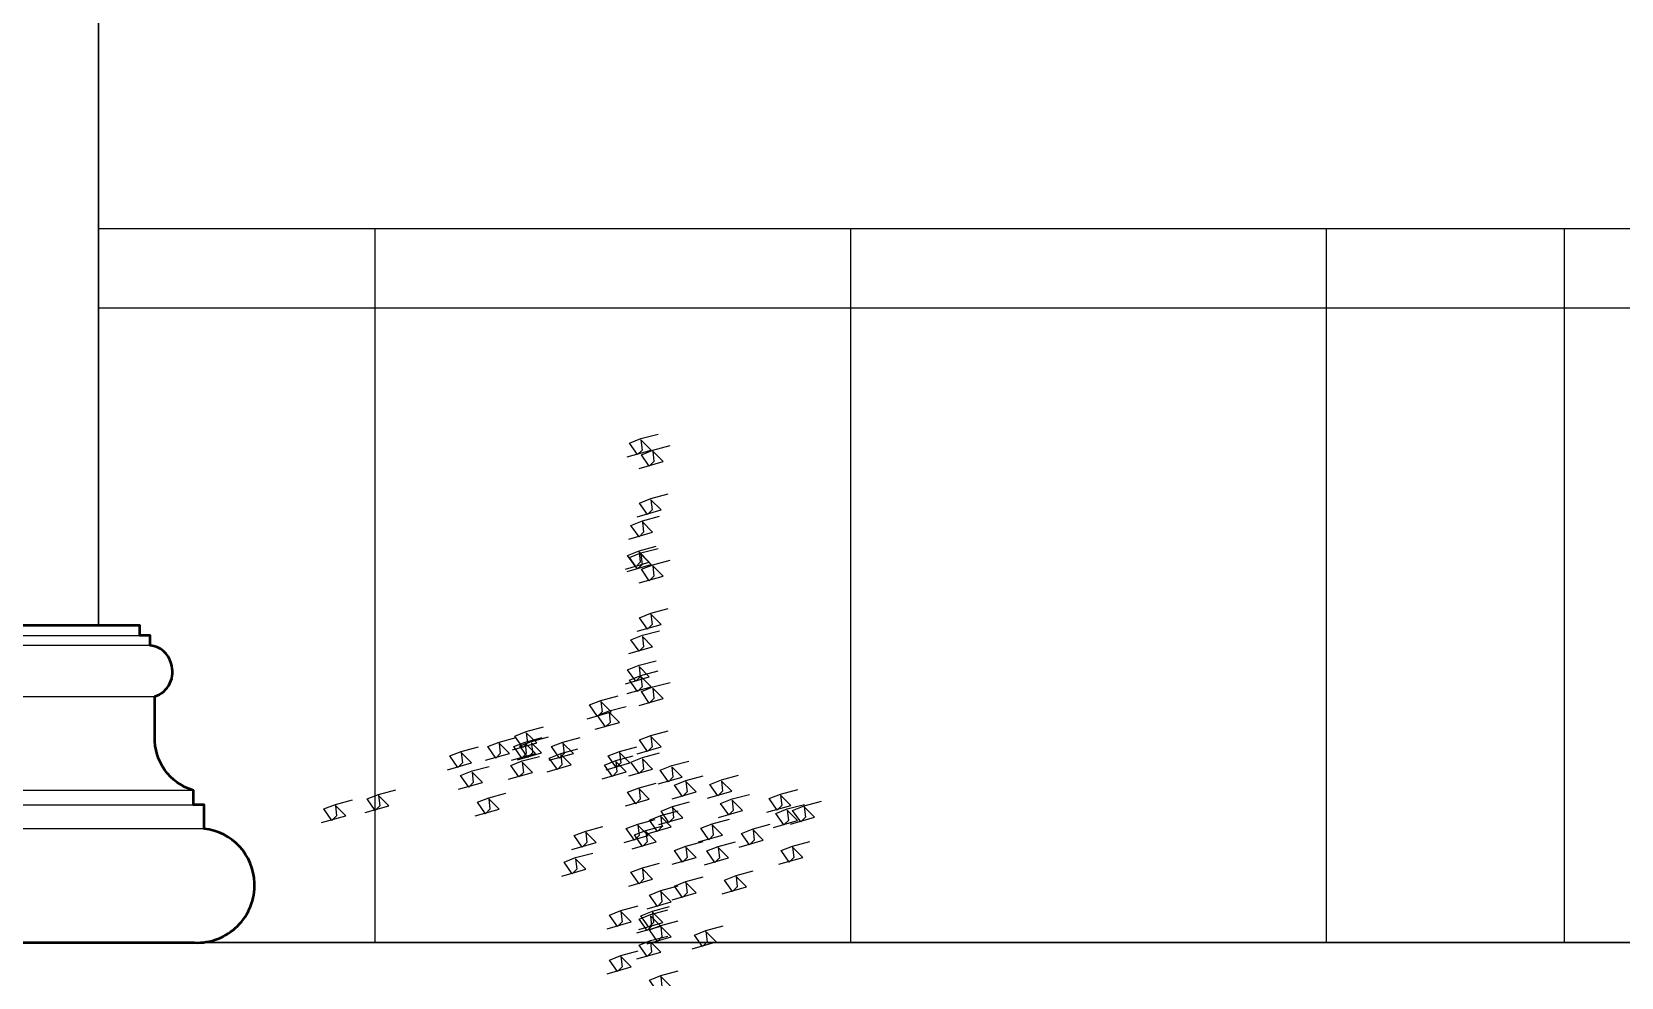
# Model space of a CAD drawing. Header units: metres. Extents: x -109 to 591, y -5 to 592.
# Drawn here: x 512.962 to 513.964, y 7.253 to 7.849 of the extents above; entities that cross this region are included whole.
import ezdxf

# ---------------------------------------------------------------- set-up
doc = ezdxf.new("R2010")
doc.units = ezdxf.units.M
doc.header["$LTSCALE"] = 0.03
doc.layers.add('Areas verdes', color=74, linetype='Continuous')
doc.layers.add('MOLDURA', color=43, linetype='Continuous')
doc.layers.add('Moldura con Espesor', color=43, linetype='Continuous', lineweight=50)
doc.layers.add('Muro bajo', color=7, linetype='Continuous', lineweight=30)

msp = doc.modelspace()

# ---------------------------------------------------------------- linework, layer by layer
for p, q in [((514.5282, 7.7249), (513.0038, 7.7249)), ((513.1782, 7.2749), (513.1782, 7.7249)), ((513.4782, 7.2749), (513.4782, 7.7249)), ((513.7782, 7.2749), (513.7782, 7.7249)), ((513.9282, 7.2749), (513.9282, 7.7249)), ((514.5282, 7.6749), (513.0038, 7.6749))]:
    msp.add_line(p, q)
at = {"layer": 'Areas verdes'}
for points in [[(513.3371, 7.5812), (513.3523, 7.5855), (513.3458, 7.592), (513.3465, 7.5855), (513.3436, 7.5827), (513.3386, 7.5899), (513.3458, 7.5928), (513.3566, 7.5956)], [(513.3446, 7.5739), (513.3598, 7.5782), (513.3533, 7.5847), (513.354, 7.5782), (513.3511, 7.5753), (513.3461, 7.5825), (513.3533, 7.5854), (513.3642, 7.5883)], [(513.3434, 7.5434), (513.3586, 7.5477), (513.3521, 7.5542), (513.3528, 7.5477), (513.3499, 7.5448), (513.3449, 7.552), (513.3521, 7.5549), (513.363, 7.5578)], [(513.3381, 7.5294), (513.3532, 7.5337), (513.3467, 7.5402), (513.3475, 7.5337), (513.3446, 7.5308), (513.3395, 7.538), (513.3467, 7.5409), (513.3576, 7.5438)], [(513.336, 7.5104), (513.3511, 7.5148), (513.3446, 7.5213), (513.3454, 7.5148), (513.3425, 7.5119), (513.3374, 7.5191), (513.3446, 7.522), (513.3555, 7.5249)], [(513.3371, 7.509), (513.3523, 7.5134), (513.3458, 7.5199), (513.3465, 7.5134), (513.3436, 7.5105), (513.3386, 7.5177), (513.3458, 7.5206), (513.3566, 7.5235)], [(513.3446, 7.5017), (513.3598, 7.506), (513.3533, 7.5125), (513.354, 7.506), (513.3511, 7.5031), (513.3461, 7.5104), (513.3533, 7.5132), (513.3642, 7.5161)], [(513.3434, 7.4712), (513.3586, 7.4755), (513.3521, 7.482), (513.3528, 7.4755), (513.3499, 7.4726), (513.3449, 7.4798), (513.3521, 7.4827), (513.363, 7.4856)], [(513.3381, 7.4572), (513.3532, 7.4615), (513.3467, 7.468), (513.3475, 7.4615), (513.3446, 7.4586), (513.3395, 7.4658), (513.3467, 7.4687), (513.3576, 7.4716)], [(513.336, 7.4382), (513.3511, 7.4426), (513.3446, 7.4491), (513.3454, 7.4426), (513.3425, 7.4397), (513.3374, 7.4469), (513.3446, 7.4498), (513.3555, 7.4527)], [(513.3371, 7.4319), (513.3523, 7.4362), (513.3458, 7.4427), (513.3465, 7.4362), (513.3436, 7.4333), (513.3386, 7.4405), (513.3458, 7.4434), (513.3566, 7.4463)], [(513.3446, 7.4245), (513.3598, 7.4289), (513.3533, 7.4354), (513.354, 7.4289), (513.3511, 7.426), (513.3461, 7.4332), (513.3533, 7.4361), (513.3642, 7.439)], [(513.3119, 7.4161), (513.3271, 7.4204), (513.3206, 7.4269), (513.3213, 7.4204), (513.3184, 7.4175), (513.3133, 7.4248), (513.3206, 7.4276), (513.3314, 7.4305)], [(513.317, 7.4095), (513.3322, 7.4138), (513.3257, 7.4203), (513.3264, 7.4138), (513.3235, 7.4109), (513.3185, 7.4181), (513.3257, 7.421), (513.3365, 7.4239)], [(513.2649, 7.3965), (513.2801, 7.4008), (513.2735, 7.4073), (513.2743, 7.4008), (513.2714, 7.398), (513.2663, 7.4052), (513.2735, 7.4081), (513.2844, 7.411)], [(513.3434, 7.394), (513.3586, 7.3984), (513.3521, 7.4048), (513.3528, 7.3984), (513.3499, 7.3955), (513.3449, 7.4027), (513.3521, 7.4056), (513.363, 7.4085)], [(513.2239, 7.3839), (513.239, 7.3882), (513.2325, 7.3947), (513.2332, 7.3882), (513.2304, 7.3853), (513.2253, 7.3926), (513.2325, 7.3955), (513.2434, 7.3983)], [(513.2477, 7.3899), (513.2629, 7.3942), (513.2564, 7.4007), (513.2571, 7.3942), (513.2542, 7.3913), (513.2492, 7.3985), (513.2564, 7.4014), (513.2672, 7.4043)], [(513.2641, 7.3899), (513.2793, 7.3942), (513.2728, 7.4007), (513.2735, 7.3942), (513.2706, 7.3913), (513.2656, 7.3985), (513.2728, 7.4014), (513.2836, 7.4043)], [(513.268, 7.3902), (513.2832, 7.3945), (513.2767, 7.401), (513.2774, 7.3945), (513.2745, 7.3917), (513.2695, 7.3989), (513.2767, 7.4018), (513.2875, 7.4046)], [(513.288, 7.3899), (513.3032, 7.3942), (513.2966, 7.4007), (513.2974, 7.3942), (513.2945, 7.3913), (513.2894, 7.3985), (513.2966, 7.4014), (513.3075, 7.4043)], [(513.3238, 7.3839), (513.3389, 7.3882), (513.3324, 7.3947), (513.3332, 7.3882), (513.3303, 7.3853), (513.3252, 7.3926), (513.3324, 7.3955), (513.3433, 7.3983)], [(513.2623, 7.3779), (513.2775, 7.3822), (513.271, 7.3887), (513.2717, 7.3822), (513.2688, 7.3794), (513.2637, 7.3866), (513.271, 7.3895), (513.2818, 7.3923)], [(513.2866, 7.3826), (513.3018, 7.387), (513.2953, 7.3935), (513.296, 7.387), (513.2931, 7.3841), (513.288, 7.3913), (513.2953, 7.3942), (513.3061, 7.3971)], [(513.3214, 7.3783), (513.3365, 7.3826), (513.33, 7.3891), (513.3307, 7.3826), (513.3279, 7.3797), (513.3228, 7.3869), (513.33, 7.3898), (513.3409, 7.3927)], [(513.3381, 7.38), (513.3532, 7.3843), (513.3467, 7.3908), (513.3475, 7.3843), (513.3446, 7.3815), (513.3395, 7.3887), (513.3467, 7.3916), (513.3576, 7.3945)], [(513.3566, 7.375), (513.3718, 7.3793), (513.3652, 7.3858), (513.366, 7.3793), (513.3631, 7.3764), (513.358, 7.3836), (513.3652, 7.3865), (513.3761, 7.3894)], [(513.2307, 7.3716), (513.2459, 7.3759), (513.2394, 7.3824), (513.2401, 7.3759), (513.2372, 7.373), (513.2321, 7.3803), (513.2394, 7.3832), (513.2502, 7.386)], [(513.3655, 7.3656), (513.3807, 7.37), (513.3742, 7.3765), (513.3749, 7.37), (513.372, 7.3671), (513.367, 7.3743), (513.3742, 7.3772), (513.385, 7.3801)], [(513.3879, 7.366), (513.4031, 7.3704), (513.3966, 7.3768), (513.3973, 7.3704), (513.3944, 7.3675), (513.3893, 7.3747), (513.3966, 7.3776), (513.4074, 7.3805)], [(513.1718, 7.3569), (513.1869, 7.3612), (513.1804, 7.3677), (513.1811, 7.3612), (513.1783, 7.3583), (513.1732, 7.3655), (513.1804, 7.3684), (513.1913, 7.3713)], [(513.2412, 7.3548), (513.2564, 7.3591), (513.2499, 7.3656), (513.2506, 7.3591), (513.2477, 7.3562), (513.2427, 7.3634), (513.2499, 7.3663), (513.2607, 7.3692)], [(513.336, 7.3611), (513.3511, 7.3654), (513.3446, 7.3719), (513.3454, 7.3654), (513.3425, 7.3625), (513.3374, 7.3697), (513.3446, 7.3726), (513.3555, 7.3755)], [(513.3947, 7.3539), (513.4098, 7.3583), (513.4033, 7.3648), (513.404, 7.3583), (513.4012, 7.3554), (513.3961, 7.3626), (513.4033, 7.3655), (513.4142, 7.3684)], [(513.4252, 7.3571), (513.4404, 7.3614), (513.4338, 7.3679), (513.4346, 7.3614), (513.4317, 7.3585), (513.4266, 7.3657), (513.4338, 7.3686), (513.4447, 7.3715)], [(513.1444, 7.3506), (513.1596, 7.3549), (513.1531, 7.3614), (513.1538, 7.3549), (513.1509, 7.352), (513.1458, 7.3592), (513.1531, 7.3621), (513.1639, 7.365)], [(513.3498, 7.3436), (513.3649, 7.3479), (513.3584, 7.3544), (513.3591, 7.3479), (513.3563, 7.345), (513.3512, 7.3522), (513.3584, 7.3551), (513.3693, 7.358)], [(513.357, 7.3493), (513.3722, 7.3536), (513.3657, 7.3601), (513.3664, 7.3536), (513.3635, 7.3507), (513.3585, 7.3579), (513.3657, 7.3608), (513.3765, 7.3637)], [(513.4294, 7.3476), (513.4445, 7.352), (513.438, 7.3585), (513.4388, 7.352), (513.4359, 7.3491), (513.4308, 7.3563), (513.438, 7.3592), (513.4489, 7.3621)], [(513.4401, 7.3496), (513.4553, 7.354), (513.4488, 7.3605), (513.4495, 7.354), (513.4466, 7.3511), (513.4415, 7.3583), (513.4488, 7.3612), (513.4596, 7.3641)], [(513.3023, 7.3337), (513.3175, 7.3381), (513.311, 7.3446), (513.3117, 7.3381), (513.3088, 7.3352), (513.3037, 7.3424), (513.311, 7.3453), (513.3218, 7.3482)], [(513.3352, 7.3381), (513.3504, 7.3424), (513.3439, 7.3489), (513.3446, 7.3424), (513.3417, 7.3395), (513.3366, 7.3468), (513.3439, 7.3496), (513.3547, 7.3525)], [(513.3403, 7.3341), (513.3555, 7.3384), (513.349, 7.3449), (513.3497, 7.3384), (513.3468, 7.3356), (513.3417, 7.3428), (513.349, 7.3457), (513.3598, 7.3485)], [(513.3821, 7.3384), (513.3972, 7.3427), (513.3907, 7.3492), (513.3914, 7.3427), (513.3886, 7.3398), (513.3835, 7.347), (513.3907, 7.3499), (513.4016, 7.3528)], [(513.4078, 7.3352), (513.423, 7.3395), (513.4165, 7.346), (513.4172, 7.3395), (513.4143, 7.3366), (513.4092, 7.3438), (513.4165, 7.3467), (513.4273, 7.3496)], [(513.3655, 7.3243), (513.3807, 7.3286), (513.3742, 7.3351), (513.3749, 7.3286), (513.372, 7.3257), (513.367, 7.333), (513.3742, 7.3358), (513.385, 7.3387)], [(513.386, 7.324), (513.4011, 7.3283), (513.3946, 7.3348), (513.3954, 7.3283), (513.3925, 7.3255), (513.3874, 7.3327), (513.3946, 7.3356), (513.4055, 7.3384)], [(513.4328, 7.3243), (513.448, 7.3286), (513.4415, 7.3351), (513.4422, 7.3286), (513.4393, 7.3257), (513.4343, 7.333), (513.4415, 7.3358), (513.4523, 7.3387)], [(513.296, 7.3169), (513.3111, 7.3212), (513.3046, 7.3277), (513.3054, 7.3212), (513.3025, 7.3183), (513.2974, 7.3256), (513.3046, 7.3285), (513.3155, 7.3313)], [(513.3381, 7.3106), (513.3532, 7.3149), (513.3467, 7.3214), (513.3475, 7.3149), (513.3446, 7.312), (513.3395, 7.3193), (513.3467, 7.3221), (513.3576, 7.325)], [(513.3971, 7.3057), (513.4123, 7.3101), (513.4058, 7.3166), (513.4065, 7.3101), (513.4036, 7.3072), (513.3985, 7.3144), (513.4058, 7.3173), (513.4166, 7.3202)], [(513.3498, 7.2963), (513.3649, 7.3006), (513.3584, 7.3071), (513.3591, 7.3006), (513.3563, 7.2977), (513.3512, 7.3049), (513.3584, 7.3078), (513.3693, 7.3107)], [(513.3655, 7.3019), (513.3807, 7.3063), (513.3742, 7.3128), (513.3749, 7.3063), (513.372, 7.3034), (513.367, 7.3106), (513.3742, 7.3135), (513.385, 7.3164)], [(513.3245, 7.2837), (513.3397, 7.288), (513.3332, 7.2945), (513.3339, 7.288), (513.331, 7.2851), (513.326, 7.2923), (513.3332, 7.2952), (513.344, 7.2981)], [(513.3444, 7.2832), (513.3596, 7.2876), (513.3531, 7.2941), (513.3538, 7.2876), (513.3509, 7.2847), (513.3458, 7.2919), (513.3531, 7.2948), (513.3639, 7.2977)], [(513.3432, 7.2811), (513.3583, 7.2854), (513.3518, 7.2919), (513.3525, 7.2854), (513.3497, 7.2825), (513.3446, 7.2897), (513.3518, 7.2926), (513.3627, 7.2955)], [(513.3498, 7.2742), (513.3649, 7.2785), (513.3584, 7.285), (513.3591, 7.2785), (513.3563, 7.2756), (513.3512, 7.2829), (513.3584, 7.2857), (513.3693, 7.2886)], [(513.3432, 7.2647), (513.3583, 7.269), (513.3518, 7.2755), (513.3525, 7.269), (513.3497, 7.2661), (513.3446, 7.2734), (513.3518, 7.2762), (513.3627, 7.2791)], [(513.3782, 7.271), (513.3933, 7.2754), (513.3868, 7.2819), (513.3876, 7.2754), (513.3847, 7.2725), (513.3796, 7.2797), (513.3868, 7.2826), (513.3977, 7.2855)], [(513.3245, 7.2553), (513.3397, 7.2596), (513.3332, 7.2661), (513.3339, 7.2596), (513.331, 7.2567), (513.326, 7.2639), (513.3332, 7.2668), (513.344, 7.2697)], [(513.3498, 7.2427), (513.3649, 7.247), (513.3584, 7.2535), (513.3591, 7.247), (513.3563, 7.2441), (513.3512, 7.2513), (513.3584, 7.2542), (513.3693, 7.2571)]]:
    msp.add_lwpolyline(points, dxfattribs=at)
at = {"layer": 'MOLDURA'}
for p, q in [((512.678, 7.4686), (513.0297, 7.4686)), ((513.0363, 7.4623), (512.6714, 7.4623)), ((512.6684, 7.4301), (513.0393, 7.4301)), ((513.0636, 7.3709), (512.6441, 7.3709)), ((512.6441, 7.3617), (513.0636, 7.3617)), ((513.0703, 7.3467), (512.6374, 7.3467))]:
    msp.add_line(p, q, dxfattribs=at)
at = {"layer": 'Moldura con Espesor'}
for p, q in [((513.0297, 7.4749), (512.678, 7.4749)), ((512.7038, 7.2749), (513.0038, 7.2749))]:
    msp.add_line(p, q, dxfattribs=at)
msp.add_lwpolyline([(513.0038, 7.2749), (513.0642, 7.2749, 0.438208), (513.1021, 7.3124, 0.376773), (513.0703, 7.3467), (513.0703, 7.3617), (513.0636, 7.3617), (513.0636, 7.3709, -0.34384), (513.0393, 7.4048), (513.0393, 7.4301, 0.417026), (513.0495, 7.451, 0.314124), (513.0363, 7.4623), (513.0363, 7.4686), (513.0297, 7.4686), (513.0297, 7.4749), (513.0038, 7.4749)], format="xyb", dxfattribs=at)
at = {"layer": 'Muro bajo'}
for p, q in [((513.0038, 7.4749), (513.0038, 9.1749)), ((514.8782, 7.2749), (507.3809, 7.2749))]:
    msp.add_line(p, q, dxfattribs=at)

doc.saveas('drawing.dxf')
